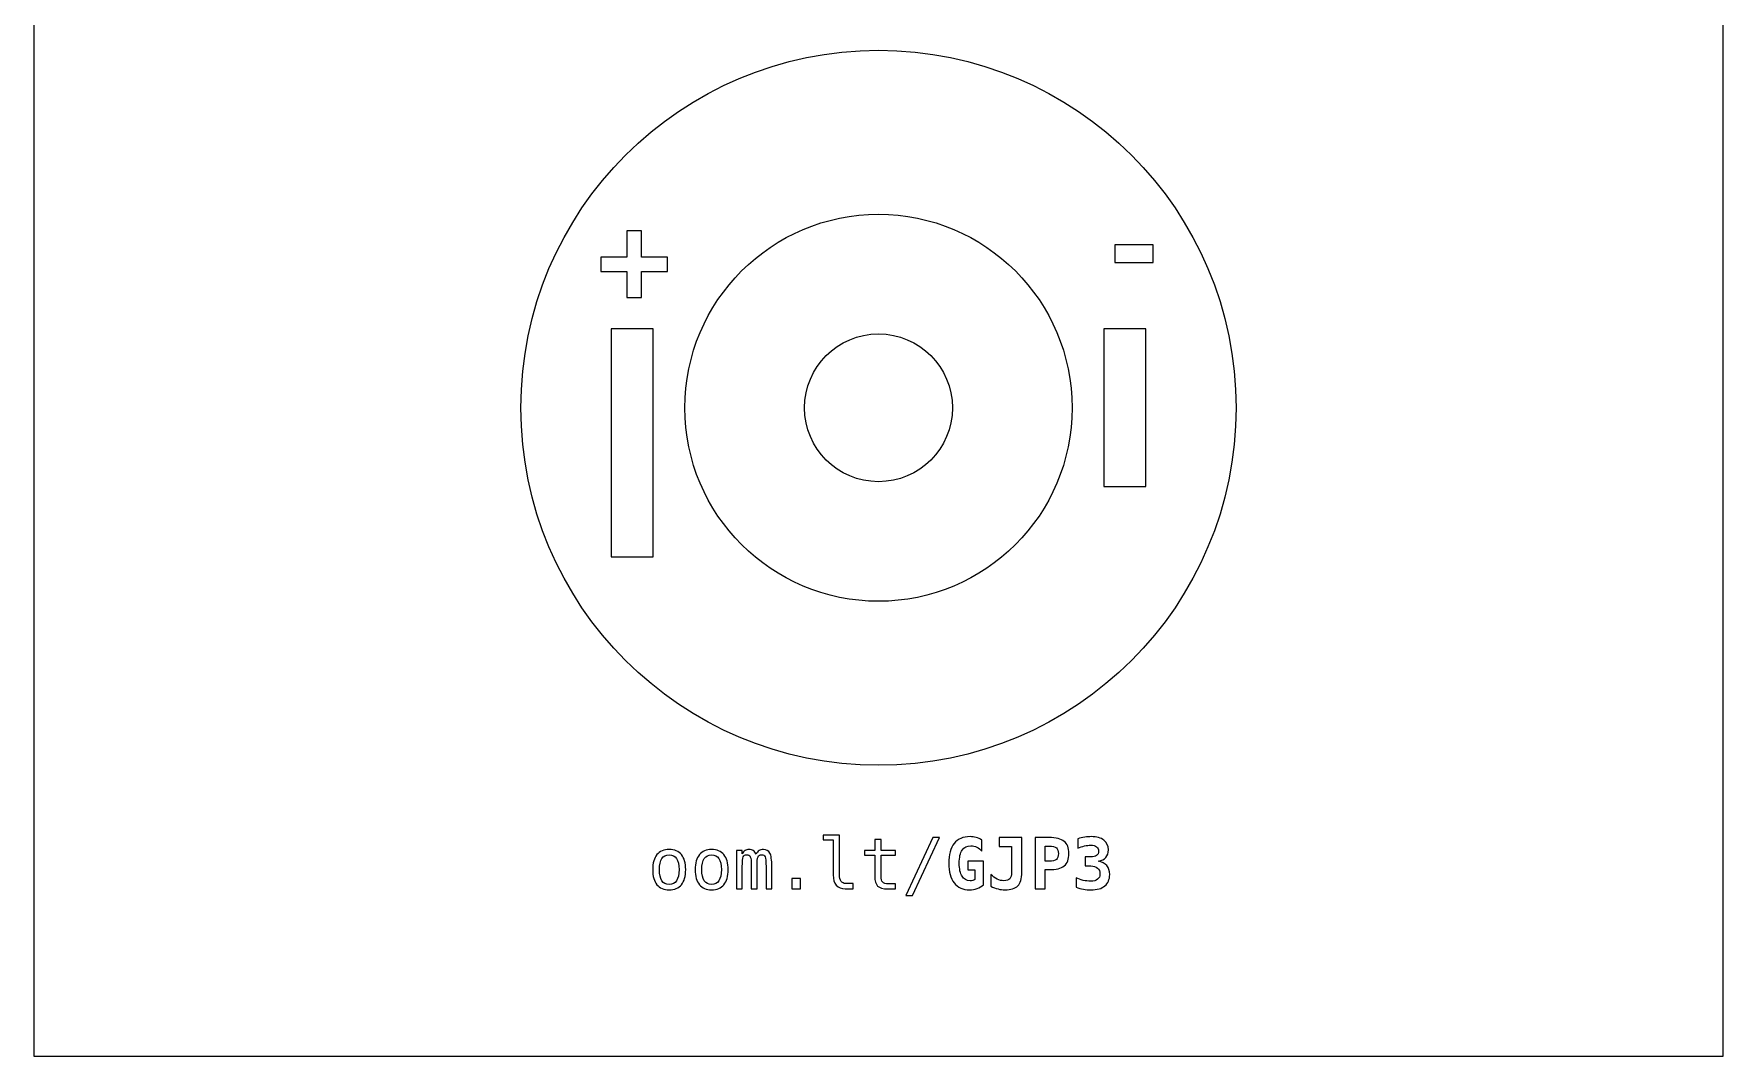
# Model space of a CAD drawing. Header units: centimetres. Extents: x -11.7 to -9.3, y -16.05 to -13.65.
# Drawn here: x -11.7 to -9.3, y -16.05 to -14.597 of the extents above; entities that cross this region are included whole.
import ezdxf

# ---------------------------------------------------------------- set-up
doc = ezdxf.new("R2010")
doc.units = ezdxf.units.CM
doc.header["$MEASUREMENT"] = 0
doc.layers.add('Layer 1', color=7, linetype='Continuous')

msp = doc.modelspace()

# ---------------------------------------------------------------- linework, layer by layer
at = {"layer": 'Layer 1', "color": 7}
msp.add_lwpolyline([(-11.7, -16.05), (-9.3, -16.05), (-9.3, -13.65), (-11.7, -13.65), (-11.7, -16.05)], close=True, dxfattribs=at)
at = {"layer": 'Layer 1', "lineweight": 20}
msp.add_lwpolyline([(-10.18001, -15.24055), (-10.12001, -15.24055), (-10.12001, -15.01655), (-10.18001, -15.01655), (-10.18001, -15.24055)], close=True, dxfattribs=at)
for major_axis in [(0, 0.508), (0, 0.275), (0, 0.105)]:
    msp.add_ellipse((-10.50001, -15.12855), major_axis=major_axis, ratio=1, dxfattribs=at)
at = {"layer": 'Layer 1', "color": 250}
for points, knots in [([(-10.83684, -14.87722), (-10.83684, -14.87722), (-10.83684, -14.91426), (-10.83684, -14.91426), (-10.83684, -14.91426), (-10.83684, -14.91426), (-10.7998, -14.91426), (-10.7998, -14.91426), (-10.7998, -14.91426), (-10.7998, -14.91426), (-10.7998, -14.93475), (-10.7998, -14.93475), (-10.7998, -14.93475), (-10.7998, -14.93475), (-10.83684, -14.93475), (-10.83684, -14.93475), (-10.83684, -14.93475), (-10.83684, -14.93475), (-10.83684, -14.97197), (-10.83684, -14.97197), (-10.83684, -14.97197), (-10.83684, -14.97197), (-10.85733, -14.97197), (-10.85733, -14.97197), (-10.85733, -14.97197), (-10.85733, -14.97197), (-10.85733, -14.93475), (-10.85733, -14.93475), (-10.85733, -14.93475), (-10.85733, -14.93475), (-10.89455, -14.93475), (-10.89455, -14.93475), (-10.89455, -14.93475), (-10.89455, -14.93475), (-10.89455, -14.91426), (-10.89455, -14.91426), (-10.89455, -14.91426), (-10.89455, -14.91426), (-10.85733, -14.91426), (-10.85733, -14.91426), (-10.85733, -14.91426), (-10.85733, -14.91426), (-10.85733, -14.87722), (-10.85733, -14.87722), (-10.85733, -14.87722), (-10.85733, -14.87722), (-10.83684, -14.87722), (-10.83684, -14.87722)], [0, 0, 0, 0, 0.0833333, 0.0833333, 0.0833333, 0.0833333, 0.1666667, 0.1666667, 0.1666667, 0.1666667, 0.25, 0.25, 0.25, 0.25, 0.3333333, 0.3333333, 0.3333333, 0.3333333, 0.4166667, 0.4166667, 0.4166667, 0.4166667, 0.5, 0.5, 0.5, 0.5, 0.5833333, 0.5833333, 0.5833333, 0.5833333, 0.6666667, 0.6666667, 0.6666667, 0.6666667, 0.75, 0.75, 0.75, 0.75, 0.8333333, 0.8333333, 0.8333333, 0.8333333, 0.9166667, 0.9166667, 0.9166667, 0.9166667, 1, 1, 1, 1]), ([(-10.16423, -14.89689), (-10.16423, -14.89689), (-10.10987, -14.89689), (-10.10987, -14.89689), (-10.10987, -14.89689), (-10.10987, -14.89689), (-10.10987, -14.92196), (-10.10987, -14.92196), (-10.10987, -14.92196), (-10.10987, -14.92196), (-10.16423, -14.92196), (-10.16423, -14.92196), (-10.16423, -14.92196), (-10.16423, -14.92196), (-10.16423, -14.89689), (-10.16423, -14.89689)], [0, 0, 0, 0, 0.25, 0.25, 0.25, 0.25, 0.5, 0.5, 0.5, 0.5, 0.75, 0.75, 0.75, 0.75, 1, 1, 1, 1]), ([(-10.55537, -15.79235), (-10.55537, -15.79639), (-10.55463, -15.79942), (-10.55315, -15.80147), (-10.55315, -15.80147), (-10.55167, -15.80352), (-10.54948, -15.80455), (-10.54658, -15.80455), (-10.54658, -15.80455), (-10.54658, -15.80455), (-10.53608, -15.80455), (-10.53608, -15.80455), (-10.53608, -15.80455), (-10.53608, -15.80455), (-10.53608, -15.81217), (-10.53608, -15.81217), (-10.53608, -15.81217), (-10.53608, -15.81217), (-10.54745, -15.81217), (-10.54745, -15.81217), (-10.54745, -15.81217), (-10.55283, -15.81217), (-10.55698, -15.81044), (-10.55993, -15.80699), (-10.55993, -15.80699), (-10.56288, -15.80354), (-10.56435, -15.79865), (-10.56435, -15.79235), (-10.56435, -15.79235), (-10.56435, -15.79235), (-10.56435, -15.74268), (-10.56435, -15.74268), (-10.56435, -15.74268), (-10.56435, -15.74268), (-10.57875, -15.74268), (-10.57875, -15.74268), (-10.57875, -15.74268), (-10.57875, -15.74268), (-10.57875, -15.73565), (-10.57875, -15.73565), (-10.57875, -15.73565), (-10.57875, -15.73565), (-10.55537, -15.73565), (-10.55537, -15.73565), (-10.55537, -15.73565), (-10.55537, -15.73565), (-10.55537, -15.79235), (-10.55537, -15.79235)], [0, 0, 0, 0, 0.0833333, 0.0833333, 0.0833333, 0.0833333, 0.1666667, 0.1666667, 0.1666667, 0.1666667, 0.25, 0.25, 0.25, 0.25, 0.3333333, 0.3333333, 0.3333333, 0.3333333, 0.4166667, 0.4166667, 0.4166667, 0.4166667, 0.5, 0.5, 0.5, 0.5, 0.5833333, 0.5833333, 0.5833333, 0.5833333, 0.6666667, 0.6666667, 0.6666667, 0.6666667, 0.75, 0.75, 0.75, 0.75, 0.8333333, 0.8333333, 0.8333333, 0.8333333, 0.9166667, 0.9166667, 0.9166667, 0.9166667, 1, 1, 1, 1]), ([(-10.49637, -15.74195), (-10.49637, -15.74195), (-10.49637, -15.75748), (-10.49637, -15.75748), (-10.49637, -15.75748), (-10.49637, -15.75748), (-10.47595, -15.75748), (-10.47595, -15.75748), (-10.47595, -15.75748), (-10.47595, -15.75748), (-10.47595, -15.76447), (-10.47595, -15.76447), (-10.47595, -15.76447), (-10.47595, -15.76447), (-10.49637, -15.76447), (-10.49637, -15.76447), (-10.49637, -15.76447), (-10.49637, -15.76447), (-10.49637, -15.79415), (-10.49637, -15.79415), (-10.49637, -15.79415), (-10.49637, -15.79819), (-10.49561, -15.801), (-10.49407, -15.80259), (-10.49407, -15.80259), (-10.49254, -15.80419), (-10.48987, -15.80499), (-10.48607, -15.80499), (-10.48607, -15.80499), (-10.48607, -15.80499), (-10.47595, -15.80499), (-10.47595, -15.80499), (-10.47595, -15.80499), (-10.47595, -15.80499), (-10.47595, -15.81217), (-10.47595, -15.81217), (-10.47595, -15.81217), (-10.47595, -15.81217), (-10.48694, -15.81217), (-10.48694, -15.81217), (-10.48694, -15.81217), (-10.49369, -15.81217), (-10.49844, -15.81082), (-10.50121, -15.80812), (-10.50121, -15.80812), (-10.50397, -15.80542), (-10.50536, -15.80075), (-10.50536, -15.79415), (-10.50536, -15.79415), (-10.50536, -15.79415), (-10.50536, -15.76447), (-10.50536, -15.76447), (-10.50536, -15.76447), (-10.50536, -15.76447), (-10.51996, -15.76447), (-10.51996, -15.76447), (-10.51996, -15.76447), (-10.51996, -15.76447), (-10.51996, -15.75748), (-10.51996, -15.75748), (-10.51996, -15.75748), (-10.51996, -15.75748), (-10.50536, -15.75748), (-10.50536, -15.75748), (-10.50536, -15.75748), (-10.50536, -15.75748), (-10.50536, -15.74195), (-10.50536, -15.74195), (-10.50536, -15.74195), (-10.50536, -15.74195), (-10.49637, -15.74195), (-10.49637, -15.74195)], [0, 0, 0, 0, 0.0555556, 0.0555556, 0.0555556, 0.0555556, 0.1111111, 0.1111111, 0.1111111, 0.1111111, 0.1666667, 0.1666667, 0.1666667, 0.1666667, 0.2222222, 0.2222222, 0.2222222, 0.2222222, 0.2777778, 0.2777778, 0.2777778, 0.2777778, 0.3333333, 0.3333333, 0.3333333, 0.3333333, 0.3888889, 0.3888889, 0.3888889, 0.3888889, 0.4444444, 0.4444444, 0.4444444, 0.4444444, 0.5, 0.5, 0.5, 0.5, 0.5555556, 0.5555556, 0.5555556, 0.5555556, 0.6111111, 0.6111111, 0.6111111, 0.6111111, 0.6666667, 0.6666667, 0.6666667, 0.6666667, 0.7222222, 0.7222222, 0.7222222, 0.7222222, 0.7777778, 0.7777778, 0.7777778, 0.7777778, 0.8333333, 0.8333333, 0.8333333, 0.8333333, 0.8888889, 0.8888889, 0.8888889, 0.8888889, 0.9444444, 0.9444444, 0.9444444, 0.9444444, 1, 1, 1, 1]), ([(-10.42273, -15.73926), (-10.42273, -15.73926), (-10.41344, -15.73926), (-10.41344, -15.73926), (-10.41344, -15.73926), (-10.41344, -15.73926), (-10.45183, -15.82145), (-10.45183, -15.82145), (-10.45183, -15.82145), (-10.45183, -15.82145), (-10.46117, -15.82145), (-10.46117, -15.82145), (-10.46117, -15.82145), (-10.46117, -15.82145), (-10.42273, -15.73926), (-10.42273, -15.73926)], [0, 0, 0, 0, 0.25, 0.25, 0.25, 0.25, 0.5, 0.5, 0.5, 0.5, 0.75, 0.75, 0.75, 0.75, 1, 1, 1, 1]), ([(-10.36335, -15.79899), (-10.36335, -15.79899), (-10.36335, -15.78508), (-10.36335, -15.78508), (-10.36335, -15.78508), (-10.36335, -15.78508), (-10.37322, -15.78508), (-10.37322, -15.78508), (-10.37322, -15.78508), (-10.37322, -15.78508), (-10.37322, -15.77297), (-10.37322, -15.77297), (-10.37322, -15.77297), (-10.37322, -15.77297), (-10.35075, -15.77297), (-10.35075, -15.77297), (-10.35075, -15.77297), (-10.35075, -15.77297), (-10.35075, -15.80637), (-10.35075, -15.80637), (-10.35075, -15.80637), (-10.35352, -15.80874), (-10.35657, -15.81054), (-10.3599, -15.81175), (-10.3599, -15.81175), (-10.36325, -15.81297), (-10.36682, -15.81359), (-10.37062, -15.81359), (-10.37062, -15.81359), (-10.38007, -15.81359), (-10.38735, -15.8103), (-10.39251, -15.80375), (-10.39251, -15.80375), (-10.39766, -15.79719), (-10.40022, -15.78787), (-10.40022, -15.77578), (-10.40022, -15.77578), (-10.40022, -15.76352), (-10.39762, -15.75415), (-10.39244, -15.74766), (-10.39244, -15.74766), (-10.38724, -15.74118), (-10.37974, -15.73795), (-10.36994, -15.73795), (-10.36994, -15.73795), (-10.367, -15.73795), (-10.36414, -15.73836), (-10.3613, -15.7392), (-10.3613, -15.7392), (-10.35847, -15.74001), (-10.3558, -15.74121), (-10.35333, -15.74278), (-10.35333, -15.74278), (-10.35333, -15.74278), (-10.35333, -15.75875), (-10.35333, -15.75875), (-10.35333, -15.75875), (-10.35535, -15.75615), (-10.35767, -15.75418), (-10.3603, -15.75286), (-10.3603, -15.75286), (-10.36292, -15.75155), (-10.36579, -15.75088), (-10.36892, -15.75088), (-10.36892, -15.75088), (-10.37439, -15.75088), (-10.37849, -15.75295), (-10.38119, -15.75706), (-10.38119, -15.75706), (-10.38389, -15.76118), (-10.38524, -15.76742), (-10.38524, -15.77578), (-10.38524, -15.77578), (-10.38524, -15.7839), (-10.38394, -15.79007), (-10.38134, -15.7943), (-10.38134, -15.7943), (-10.37872, -15.79854), (-10.37494, -15.80065), (-10.36995, -15.80065), (-10.36995, -15.80065), (-10.36845, -15.80065), (-10.36715, -15.80052), (-10.36604, -15.80024), (-10.36604, -15.80024), (-10.36494, -15.79997), (-10.36404, -15.79955), (-10.36335, -15.79899)], [0, 0, 0, 0, 0.0454545, 0.0454545, 0.0454545, 0.0454545, 0.0909091, 0.0909091, 0.0909091, 0.0909091, 0.1363636, 0.1363636, 0.1363636, 0.1363636, 0.1818182, 0.1818182, 0.1818182, 0.1818182, 0.2272727, 0.2272727, 0.2272727, 0.2272727, 0.2727273, 0.2727273, 0.2727273, 0.2727273, 0.3181818, 0.3181818, 0.3181818, 0.3181818, 0.3636364, 0.3636364, 0.3636364, 0.3636364, 0.4090909, 0.4090909, 0.4090909, 0.4090909, 0.4545455, 0.4545455, 0.4545455, 0.4545455, 0.5, 0.5, 0.5, 0.5, 0.5454545, 0.5454545, 0.5454545, 0.5454545, 0.5909091, 0.5909091, 0.5909091, 0.5909091, 0.6363636, 0.6363636, 0.6363636, 0.6363636, 0.6818182, 0.6818182, 0.6818182, 0.6818182, 0.7272727, 0.7272727, 0.7272727, 0.7272727, 0.7727273, 0.7727273, 0.7727273, 0.7727273, 0.8181818, 0.8181818, 0.8181818, 0.8181818, 0.8636364, 0.8636364, 0.8636364, 0.8636364, 0.9090909, 0.9090909, 0.9090909, 0.9090909, 0.9545455, 0.9545455, 0.9545455, 0.9545455, 1, 1, 1, 1]), ([(-10.34041, -15.80855), (-10.34041, -15.80855), (-10.34041, -15.79185), (-10.34041, -15.79185), (-10.34041, -15.79185), (-10.33761, -15.79472), (-10.33463, -15.7969), (-10.33145, -15.7984), (-10.33145, -15.7984), (-10.32828, -15.7999), (-10.32508, -15.80065), (-10.32184, -15.80065), (-10.32184, -15.80065), (-10.31808, -15.80065), (-10.31531, -15.7997), (-10.31354, -15.79782), (-10.31354, -15.79782), (-10.31179, -15.79594), (-10.31091, -15.79292), (-10.31091, -15.78877), (-10.31091, -15.78877), (-10.31091, -15.78877), (-10.31091, -15.75196), (-10.31091, -15.75196), (-10.31091, -15.75196), (-10.31091, -15.75196), (-10.32854, -15.75196), (-10.32854, -15.75196), (-10.32854, -15.75196), (-10.32854, -15.75196), (-10.32854, -15.73926), (-10.32854, -15.73926), (-10.32854, -15.73926), (-10.32854, -15.73926), (-10.29651, -15.73926), (-10.29651, -15.73926), (-10.29651, -15.73926), (-10.29651, -15.73926), (-10.29651, -15.78877), (-10.29651, -15.78877), (-10.29651, -15.78877), (-10.29651, -15.79767), (-10.29838, -15.80402), (-10.30209, -15.80785), (-10.30209, -15.80785), (-10.30583, -15.81167), (-10.31198, -15.81359), (-10.32054, -15.81359), (-10.32054, -15.81359), (-10.32363, -15.81359), (-10.32686, -15.81317), (-10.33023, -15.81232), (-10.33023, -15.81232), (-10.3336, -15.81147), (-10.337, -15.81022), (-10.34041, -15.80855)], [0, 0, 0, 0, 0.0714286, 0.0714286, 0.0714286, 0.0714286, 0.1428571, 0.1428571, 0.1428571, 0.1428571, 0.2142857, 0.2142857, 0.2142857, 0.2142857, 0.2857143, 0.2857143, 0.2857143, 0.2857143, 0.3571429, 0.3571429, 0.3571429, 0.3571429, 0.4285714, 0.4285714, 0.4285714, 0.4285714, 0.5, 0.5, 0.5, 0.5, 0.5714286, 0.5714286, 0.5714286, 0.5714286, 0.6428571, 0.6428571, 0.6428571, 0.6428571, 0.7142857, 0.7142857, 0.7142857, 0.7142857, 0.7857143, 0.7857143, 0.7857143, 0.7857143, 0.8571429, 0.8571429, 0.8571429, 0.8571429, 0.9285714, 0.9285714, 0.9285714, 0.9285714, 1, 1, 1, 1]), ([(-10.2776, -15.73926), (-10.2776, -15.73926), (-10.25782, -15.73926), (-10.25782, -15.73926), (-10.25782, -15.73926), (-10.24777, -15.73926), (-10.24053, -15.74105), (-10.23612, -15.74463), (-10.23612, -15.74463), (-10.2317, -15.74821), (-10.2295, -15.75403), (-10.2295, -15.76206), (-10.2295, -15.76206), (-10.2295, -15.7701), (-10.2317, -15.77592), (-10.23612, -15.7795), (-10.23612, -15.7795), (-10.24053, -15.78308), (-10.24777, -15.78487), (-10.25782, -15.78487), (-10.25782, -15.78487), (-10.25782, -15.78487), (-10.2632, -15.78487), (-10.2632, -15.78487), (-10.2632, -15.78487), (-10.2632, -15.78487), (-10.2632, -15.81217), (-10.2632, -15.81217), (-10.2632, -15.81217), (-10.2632, -15.81217), (-10.2776, -15.81217), (-10.2776, -15.81217), (-10.2776, -15.81217), (-10.2776, -15.81217), (-10.2776, -15.73926), (-10.2776, -15.73926)], [0, 0, 0, 0, 0.1111111, 0.1111111, 0.1111111, 0.1111111, 0.2222222, 0.2222222, 0.2222222, 0.2222222, 0.3333333, 0.3333333, 0.3333333, 0.3333333, 0.4444444, 0.4444444, 0.4444444, 0.4444444, 0.5555556, 0.5555556, 0.5555556, 0.5555556, 0.6666667, 0.6666667, 0.6666667, 0.6666667, 0.7777778, 0.7777778, 0.7777778, 0.7777778, 0.8888889, 0.8888889, 0.8888889, 0.8888889, 1, 1, 1, 1]), ([(-10.19851, -15.77955), (-10.19851, -15.77955), (-10.20622, -15.77955), (-10.20622, -15.77955), (-10.20622, -15.77955), (-10.20622, -15.77955), (-10.20622, -15.76685), (-10.20622, -15.76685), (-10.20622, -15.76685), (-10.20622, -15.76685), (-10.19851, -15.76685), (-10.19851, -15.76685), (-10.19851, -15.76685), (-10.19494, -15.76685), (-10.19216, -15.76615), (-10.19019, -15.76473), (-10.19019, -15.76473), (-10.18822, -15.76332), (-10.18724, -15.76131), (-10.18724, -15.75875), (-10.18724, -15.75875), (-10.18724, -15.75605), (-10.18822, -15.75393), (-10.19019, -15.75241), (-10.19019, -15.75241), (-10.19216, -15.7509), (-10.19494, -15.75015), (-10.19851, -15.75015), (-10.19851, -15.75015), (-10.20124, -15.75015), (-10.20417, -15.7505), (-10.20729, -15.75118), (-10.20729, -15.75118), (-10.21043, -15.75186), (-10.21366, -15.75286), (-10.21701, -15.75416), (-10.21701, -15.75416), (-10.21701, -15.75416), (-10.21701, -15.74108), (-10.21701, -15.74108), (-10.21701, -15.74108), (-10.21366, -15.74006), (-10.21036, -15.7393), (-10.20711, -15.73875), (-10.20711, -15.73875), (-10.20384, -15.73821), (-10.20072, -15.73795), (-10.19772, -15.73795), (-10.19772, -15.73795), (-10.19004, -15.73795), (-10.18406, -15.73963), (-10.17977, -15.74298), (-10.17977, -15.74298), (-10.17547, -15.74633), (-10.17332, -15.75095), (-10.17332, -15.75685), (-10.17332, -15.75685), (-10.17332, -15.76116), (-10.17455, -15.76472), (-10.17704, -15.76747), (-10.17704, -15.76747), (-10.17951, -15.77022), (-10.18304, -15.77202), (-10.18762, -15.77285), (-10.18762, -15.77285), (-10.18242, -15.77377), (-10.17844, -15.77585), (-10.17571, -15.77908), (-10.17571, -15.77908), (-10.17297, -15.78232), (-10.1716, -15.78658), (-10.1716, -15.79185), (-10.1716, -15.79185), (-10.1716, -15.79892), (-10.17387, -15.8043), (-10.17839, -15.80802), (-10.17839, -15.80802), (-10.18292, -15.81174), (-10.18949, -15.81359), (-10.19812, -15.81359), (-10.19812, -15.81359), (-10.20179, -15.81359), (-10.20541, -15.81327), (-10.20898, -15.81265), (-10.20898, -15.81265), (-10.21254, -15.81204), (-10.21596, -15.81114), (-10.21921, -15.80997), (-10.21921, -15.80997), (-10.21921, -15.80997), (-10.21921, -15.79659), (-10.21921, -15.79659), (-10.21921, -15.79659), (-10.21614, -15.79812), (-10.21284, -15.79929), (-10.20929, -15.80009), (-10.20929, -15.80009), (-10.20576, -15.80089), (-10.20202, -15.80129), (-10.19812, -15.80129), (-10.19812, -15.80129), (-10.19421, -15.80129), (-10.19112, -15.80039), (-10.18884, -15.79857), (-10.18884, -15.79857), (-10.18656, -15.79677), (-10.18542, -15.79433), (-10.18542, -15.79127), (-10.18542, -15.79127), (-10.18542, -15.78753), (-10.18656, -15.78463), (-10.18884, -15.7826), (-10.18884, -15.7826), (-10.19112, -15.78057), (-10.19434, -15.77955), (-10.19851, -15.77955)], [0, 0, 0, 0, 0.0344828, 0.0344828, 0.0344828, 0.0344828, 0.0689655, 0.0689655, 0.0689655, 0.0689655, 0.1034483, 0.1034483, 0.1034483, 0.1034483, 0.137931, 0.137931, 0.137931, 0.137931, 0.1724138, 0.1724138, 0.1724138, 0.1724138, 0.2068966, 0.2068966, 0.2068966, 0.2068966, 0.2413793, 0.2413793, 0.2413793, 0.2413793, 0.2758621, 0.2758621, 0.2758621, 0.2758621, 0.3103448, 0.3103448, 0.3103448, 0.3103448, 0.3448276, 0.3448276, 0.3448276, 0.3448276, 0.3793103, 0.3793103, 0.3793103, 0.3793103, 0.4137931, 0.4137931, 0.4137931, 0.4137931, 0.4482759, 0.4482759, 0.4482759, 0.4482759, 0.4827586, 0.4827586, 0.4827586, 0.4827586, 0.5172414, 0.5172414, 0.5172414, 0.5172414, 0.5517241, 0.5517241, 0.5517241, 0.5517241, 0.5862069, 0.5862069, 0.5862069, 0.5862069, 0.6206897, 0.6206897, 0.6206897, 0.6206897, 0.6551724, 0.6551724, 0.6551724, 0.6551724, 0.6896552, 0.6896552, 0.6896552, 0.6896552, 0.7241379, 0.7241379, 0.7241379, 0.7241379, 0.7586207, 0.7586207, 0.7586207, 0.7586207, 0.7931034, 0.7931034, 0.7931034, 0.7931034, 0.8275862, 0.8275862, 0.8275862, 0.8275862, 0.862069, 0.862069, 0.862069, 0.862069, 0.8965517, 0.8965517, 0.8965517, 0.8965517, 0.9310345, 0.9310345, 0.9310345, 0.9310345, 0.9655172, 0.9655172, 0.9655172, 0.9655172, 1, 1, 1, 1]), ([(-10.79732, -15.75616), (-10.78974, -15.75616), (-10.78394, -15.75861), (-10.77992, -15.76353), (-10.77992, -15.76353), (-10.7759, -15.76845), (-10.77389, -15.77557), (-10.77389, -15.78487), (-10.77389, -15.78487), (-10.77389, -15.79422), (-10.77589, -15.80134), (-10.77989, -15.80624), (-10.77989, -15.80624), (-10.78391, -15.81114), (-10.78971, -15.81359), (-10.79732, -15.81359), (-10.79732, -15.81359), (-10.80492, -15.81359), (-10.81071, -15.81114), (-10.81473, -15.80624), (-10.81473, -15.80624), (-10.81873, -15.80134), (-10.82073, -15.79422), (-10.82073, -15.78487), (-10.82073, -15.78487), (-10.82073, -15.77557), (-10.81873, -15.76845), (-10.81473, -15.76353), (-10.81473, -15.76353), (-10.81071, -15.75861), (-10.80492, -15.75616), (-10.79732, -15.75616)], [0, 0, 0, 0, 0.125, 0.125, 0.125, 0.125, 0.25, 0.25, 0.25, 0.25, 0.375, 0.375, 0.375, 0.375, 0.5, 0.5, 0.5, 0.5, 0.625, 0.625, 0.625, 0.625, 0.75, 0.75, 0.75, 0.75, 0.875, 0.875, 0.875, 0.875, 1, 1, 1, 1]), ([(-10.79732, -15.76378), (-10.80189, -15.76378), (-10.80534, -15.76555), (-10.80769, -15.7691), (-10.80769, -15.7691), (-10.81004, -15.77265), (-10.81121, -15.77792), (-10.81121, -15.78487), (-10.81121, -15.78487), (-10.81121, -15.7918), (-10.81004, -15.79705), (-10.80769, -15.80062), (-10.80769, -15.80062), (-10.80534, -15.80419), (-10.80189, -15.80597), (-10.79732, -15.80597), (-10.79732, -15.80597), (-10.79274, -15.80597), (-10.78927, -15.80419), (-10.78692, -15.80062), (-10.78692, -15.80062), (-10.78457, -15.79705), (-10.78341, -15.7918), (-10.78341, -15.78487), (-10.78341, -15.78487), (-10.78341, -15.77792), (-10.78457, -15.77265), (-10.78692, -15.7691), (-10.78692, -15.7691), (-10.78927, -15.76555), (-10.79274, -15.76378), (-10.79732, -15.76378)], [0, 0, 0, 0, 0.125, 0.125, 0.125, 0.125, 0.25, 0.25, 0.25, 0.25, 0.375, 0.375, 0.375, 0.375, 0.5, 0.5, 0.5, 0.5, 0.625, 0.625, 0.625, 0.625, 0.75, 0.75, 0.75, 0.75, 0.875, 0.875, 0.875, 0.875, 1, 1, 1, 1]), ([(-10.73711, -15.75616), (-10.72953, -15.75616), (-10.72373, -15.75861), (-10.71971, -15.76353), (-10.71971, -15.76353), (-10.71569, -15.76845), (-10.71368, -15.77557), (-10.71368, -15.78487), (-10.71368, -15.78487), (-10.71368, -15.79422), (-10.71568, -15.80134), (-10.71968, -15.80624), (-10.71968, -15.80624), (-10.7237, -15.81114), (-10.7295, -15.81359), (-10.73711, -15.81359), (-10.73711, -15.81359), (-10.74471, -15.81359), (-10.7505, -15.81114), (-10.75452, -15.80624), (-10.75452, -15.80624), (-10.75852, -15.80134), (-10.76052, -15.79422), (-10.76052, -15.78487), (-10.76052, -15.78487), (-10.76052, -15.77557), (-10.75852, -15.76845), (-10.75452, -15.76353), (-10.75452, -15.76353), (-10.7505, -15.75861), (-10.74471, -15.75616), (-10.73711, -15.75616)], [0, 0, 0, 0, 0.125, 0.125, 0.125, 0.125, 0.25, 0.25, 0.25, 0.25, 0.375, 0.375, 0.375, 0.375, 0.5, 0.5, 0.5, 0.5, 0.625, 0.625, 0.625, 0.625, 0.75, 0.75, 0.75, 0.75, 0.875, 0.875, 0.875, 0.875, 1, 1, 1, 1]), ([(-10.73711, -15.76378), (-10.74168, -15.76378), (-10.74513, -15.76555), (-10.74748, -15.7691), (-10.74748, -15.7691), (-10.74983, -15.77265), (-10.751, -15.77792), (-10.751, -15.78487), (-10.751, -15.78487), (-10.751, -15.7918), (-10.74983, -15.79705), (-10.74748, -15.80062), (-10.74748, -15.80062), (-10.74513, -15.80419), (-10.74168, -15.80597), (-10.73711, -15.80597), (-10.73711, -15.80597), (-10.73253, -15.80597), (-10.72906, -15.80419), (-10.72671, -15.80062), (-10.72671, -15.80062), (-10.72436, -15.79705), (-10.7232, -15.7918), (-10.7232, -15.78487), (-10.7232, -15.78487), (-10.7232, -15.77792), (-10.72436, -15.77265), (-10.72671, -15.7691), (-10.72671, -15.7691), (-10.72906, -15.76555), (-10.73253, -15.76378), (-10.73711, -15.76378)], [0, 0, 0, 0, 0.125, 0.125, 0.125, 0.125, 0.25, 0.25, 0.25, 0.25, 0.375, 0.375, 0.375, 0.375, 0.5, 0.5, 0.5, 0.5, 0.625, 0.625, 0.625, 0.625, 0.75, 0.75, 0.75, 0.75, 0.875, 0.875, 0.875, 0.875, 1, 1, 1, 1]), ([(-10.67399, -15.76305), (-10.67289, -15.7607), (-10.67147, -15.75896), (-10.66975, -15.75785), (-10.66975, -15.75785), (-10.66805, -15.75673), (-10.66599, -15.75616), (-10.66359, -15.75616), (-10.66359, -15.75616), (-10.65919, -15.75616), (-10.65608, -15.75786), (-10.65428, -15.76126), (-10.65428, -15.76126), (-10.65247, -15.76467), (-10.65157, -15.77107), (-10.65157, -15.78048), (-10.65157, -15.78048), (-10.65157, -15.78048), (-10.65157, -15.81217), (-10.65157, -15.81217), (-10.65157, -15.81217), (-10.65157, -15.81217), (-10.65977, -15.81217), (-10.65977, -15.81217), (-10.65977, -15.81217), (-10.65977, -15.81217), (-10.65977, -15.78087), (-10.65977, -15.78087), (-10.65977, -15.78087), (-10.65977, -15.77315), (-10.6602, -15.76837), (-10.66107, -15.76648), (-10.66107, -15.76648), (-10.66192, -15.76462), (-10.6635, -15.76368), (-10.66579, -15.76368), (-10.66579, -15.76368), (-10.66839, -15.76368), (-10.67017, -15.76468), (-10.67114, -15.76668), (-10.67114, -15.76668), (-10.67209, -15.76868), (-10.67257, -15.77342), (-10.67257, -15.78087), (-10.67257, -15.78087), (-10.67257, -15.78087), (-10.67257, -15.81217), (-10.67257, -15.81217), (-10.67257, -15.81217), (-10.67257, -15.81217), (-10.68077, -15.81217), (-10.68077, -15.81217), (-10.68077, -15.81217), (-10.68077, -15.81217), (-10.68077, -15.78087), (-10.68077, -15.78087), (-10.68077, -15.78087), (-10.68077, -15.77305), (-10.68124, -15.76823), (-10.68217, -15.76642), (-10.68217, -15.76642), (-10.68309, -15.7646), (-10.68475, -15.76368), (-10.68717, -15.76368), (-10.68717, -15.76368), (-10.68955, -15.76368), (-10.69121, -15.76468), (-10.69212, -15.76668), (-10.69212, -15.76668), (-10.69306, -15.76868), (-10.69352, -15.77342), (-10.69352, -15.78087), (-10.69352, -15.78087), (-10.69352, -15.78087), (-10.69352, -15.81217), (-10.69352, -15.81217), (-10.69352, -15.81217), (-10.69352, -15.81217), (-10.70167, -15.81217), (-10.70167, -15.81217), (-10.70167, -15.81217), (-10.70167, -15.81217), (-10.70167, -15.75748), (-10.70167, -15.75748), (-10.70167, -15.75748), (-10.70167, -15.75748), (-10.69352, -15.75748), (-10.69352, -15.75748), (-10.69352, -15.75748), (-10.69352, -15.75748), (-10.69352, -15.76216), (-10.69352, -15.76216), (-10.69352, -15.76216), (-10.69246, -15.76021), (-10.69111, -15.75873), (-10.68949, -15.7577), (-10.68949, -15.7577), (-10.68789, -15.75668), (-10.68605, -15.75616), (-10.684, -15.75616), (-10.684, -15.75616), (-10.68152, -15.75616), (-10.67947, -15.75673), (-10.67782, -15.75786), (-10.67782, -15.75786), (-10.67617, -15.75901), (-10.6749, -15.76073), (-10.67399, -15.76305)], [0, 0, 0, 0, 0.037037, 0.037037, 0.037037, 0.037037, 0.0740741, 0.0740741, 0.0740741, 0.0740741, 0.1111111, 0.1111111, 0.1111111, 0.1111111, 0.1481481, 0.1481481, 0.1481481, 0.1481481, 0.1851852, 0.1851852, 0.1851852, 0.1851852, 0.2222222, 0.2222222, 0.2222222, 0.2222222, 0.2592593, 0.2592593, 0.2592593, 0.2592593, 0.2962963, 0.2962963, 0.2962963, 0.2962963, 0.3333333, 0.3333333, 0.3333333, 0.3333333, 0.3703704, 0.3703704, 0.3703704, 0.3703704, 0.4074074, 0.4074074, 0.4074074, 0.4074074, 0.4444444, 0.4444444, 0.4444444, 0.4444444, 0.4814815, 0.4814815, 0.4814815, 0.4814815, 0.5185185, 0.5185185, 0.5185185, 0.5185185, 0.5555556, 0.5555556, 0.5555556, 0.5555556, 0.5925926, 0.5925926, 0.5925926, 0.5925926, 0.6296296, 0.6296296, 0.6296296, 0.6296296, 0.6666667, 0.6666667, 0.6666667, 0.6666667, 0.7037037, 0.7037037, 0.7037037, 0.7037037, 0.7407407, 0.7407407, 0.7407407, 0.7407407, 0.7777778, 0.7777778, 0.7777778, 0.7777778, 0.8148148, 0.8148148, 0.8148148, 0.8148148, 0.8518519, 0.8518519, 0.8518519, 0.8518519, 0.8888889, 0.8888889, 0.8888889, 0.8888889, 0.9259259, 0.9259259, 0.9259259, 0.9259259, 0.962963, 0.962963, 0.962963, 0.962963, 1, 1, 1, 1]), ([(-10.2632, -15.75138), (-10.2632, -15.75138), (-10.2632, -15.77275), (-10.2632, -15.77275), (-10.2632, -15.77275), (-10.2632, -15.77275), (-10.25728, -15.77275), (-10.25728, -15.77275), (-10.25728, -15.77275), (-10.25257, -15.77275), (-10.24925, -15.77195), (-10.24735, -15.77037), (-10.24735, -15.77037), (-10.24543, -15.76877), (-10.24448, -15.766), (-10.24448, -15.76206), (-10.24448, -15.76206), (-10.24448, -15.75813), (-10.24543, -15.75536), (-10.24735, -15.75376), (-10.24735, -15.75376), (-10.24925, -15.75218), (-10.25257, -15.75138), (-10.25728, -15.75138), (-10.25728, -15.75138), (-10.25728, -15.75138), (-10.2632, -15.75138), (-10.2632, -15.75138)], [0, 0, 0, 0, 0.1428571, 0.1428571, 0.1428571, 0.1428571, 0.2857143, 0.2857143, 0.2857143, 0.2857143, 0.4285714, 0.4285714, 0.4285714, 0.4285714, 0.5714286, 0.5714286, 0.5714286, 0.5714286, 0.7142857, 0.7142857, 0.7142857, 0.7142857, 0.8571429, 0.8571429, 0.8571429, 0.8571429, 1, 1, 1, 1]), ([(-10.62289, -15.79727), (-10.62289, -15.79727), (-10.61059, -15.79727), (-10.61059, -15.79727), (-10.61059, -15.79727), (-10.61059, -15.79727), (-10.61059, -15.81217), (-10.61059, -15.81217), (-10.61059, -15.81217), (-10.61059, -15.81217), (-10.62289, -15.81217), (-10.62289, -15.81217), (-10.62289, -15.81217), (-10.62289, -15.81217), (-10.62289, -15.79727), (-10.62289, -15.79727)], [0, 0, 0, 0, 0.25, 0.25, 0.25, 0.25, 0.5, 0.5, 0.5, 0.5, 0.75, 0.75, 0.75, 0.75, 1, 1, 1, 1])]:
    msp.add_open_spline(points, degree=3, knots=knots, dxfattribs=at)
at = {"layer": 'Layer 1', "lineweight": 20}
msp.add_open_spline([(-10.88001, -15.01655), (-10.88001, -15.01655), (-10.82001, -15.01655), (-10.82001, -15.01655), (-10.82001, -15.01655), (-10.82001, -15.01655), (-10.82001, -15.34055), (-10.82001, -15.34055), (-10.82001, -15.34055), (-10.82001, -15.34055), (-10.88001, -15.34055), (-10.88001, -15.34055), (-10.88001, -15.34055), (-10.88001, -15.34055), (-10.88001, -15.01655), (-10.88001, -15.01655)], degree=3, knots=[0, 0, 0, 0, 0.25, 0.25, 0.25, 0.25, 0.5, 0.5, 0.5, 0.5, 0.75, 0.75, 0.75, 0.75, 1, 1, 1, 1], dxfattribs=at)

doc.saveas('drawing.dxf')
